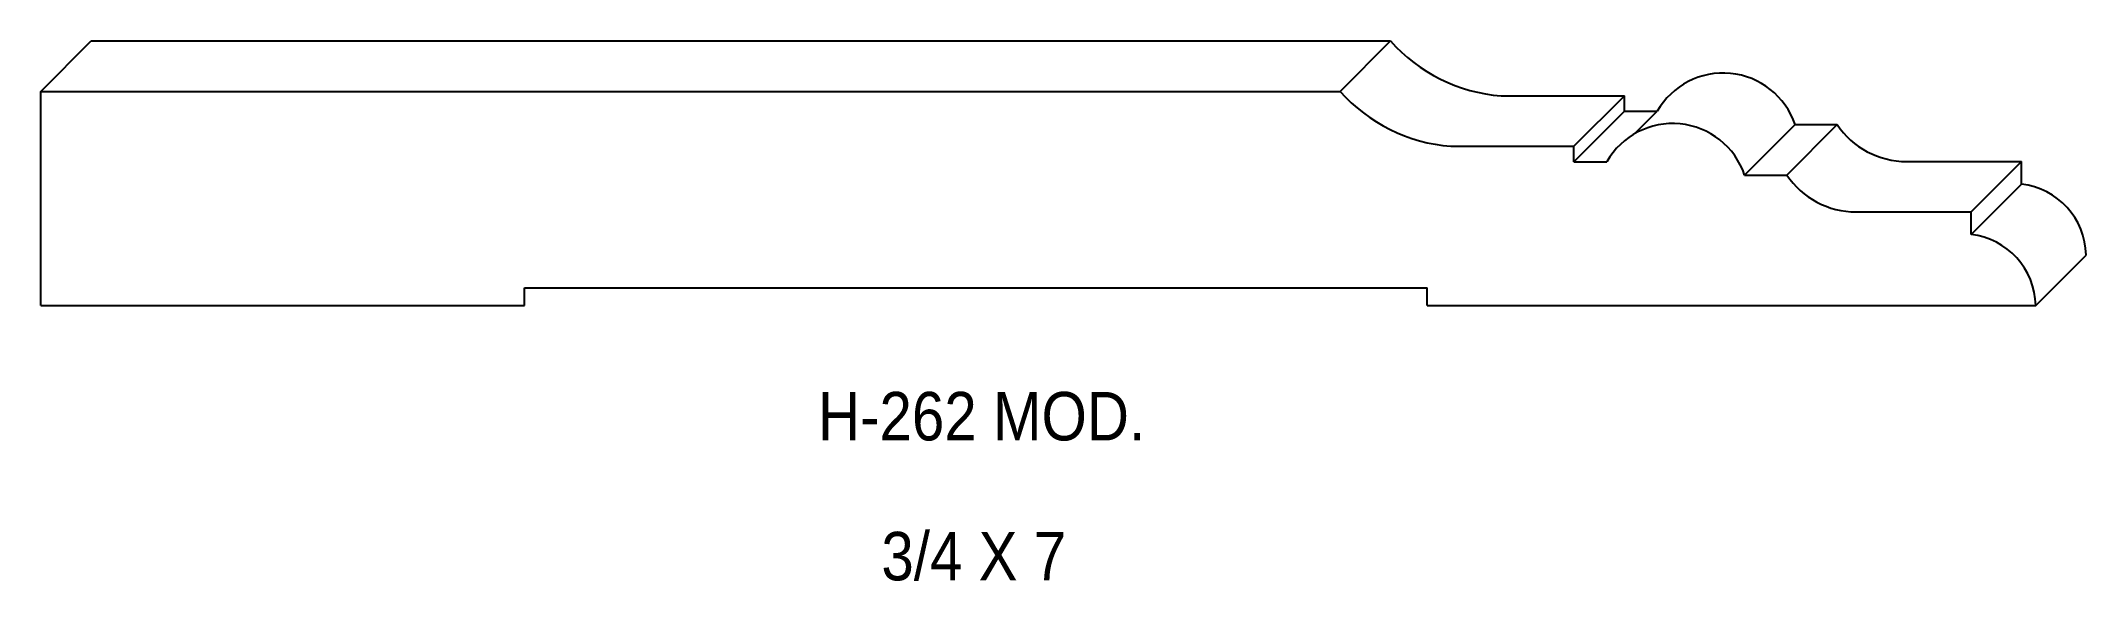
# Model space of a CAD drawing. Extents: x 26.64 to 33.82, y 133.38 to 135.28.
import ezdxf

# ---------------------------------------------------------------- set-up
doc = ezdxf.new("R2010")
doc.units = 0
doc.header["$LTSCALE"] = 5
doc.layers.add('PROFILE', color=7, linetype='CONTINUOUS')
doc.styles.add('TXT', font='TXT', dxfattribs={"height": 3.5})

msp = doc.modelspace()

# ---------------------------------------------------------------- linework, layer by layer
at = {"layer": 'PROFILE', "color": 1, "linetype": 'CONTINUOUS'}
for p, q in [((26.6444, 135.0989), (26.8211, 135.2756)), ((26.8211, 135.2756), (31.3788, 135.2756)), ((31.2021, 135.0989), (31.3788, 135.2756)), ((26.6444, 135.0989), (31.2021, 135.0989)), ((26.6444, 134.3484), (26.6444, 135.0989)), ((31.7675, 135.0831), (32.1994, 135.0831)), ((32.0227, 134.9064), (32.1994, 135.0831)), ((32.1994, 135.0292), (32.1994, 135.0831)), ((32.0227, 134.8524), (32.1994, 135.0292)), ((32.1994, 135.0292), (32.3146, 135.0292)), ((32.2362, 134.9508), (32.3146, 135.0292)), ((32.6215, 134.8057), (32.7982, 134.9825)), ((32.769, 134.8057), (32.9457, 134.9825)), ((32.7982, 134.9825), (32.9457, 134.9825)), ((31.5907, 134.9064), (32.0227, 134.9064)), ((32.0227, 134.8524), (32.0227, 134.9064)), ((32.0227, 134.8524), (32.1379, 134.8524)), ((33.1894, 134.8531), (33.5925, 134.8531)), ((33.4158, 134.6763), (33.5925, 134.8531)), ((33.5925, 134.774), (33.5925, 134.8531)), ((32.6215, 134.8057), (32.769, 134.8057)), ((33.4158, 134.5973), (33.5925, 134.774)), ((33.0126, 134.6763), (33.4158, 134.6763)), ((33.4158, 134.5973), (33.4158, 134.6763)), ((33.6426, 134.3484), (33.8193, 134.5251)), ((28.3413, 134.3484), (28.3413, 134.4103)), ((28.3413, 134.4103), (31.508, 134.4103)), ((31.508, 134.3484), (31.508, 134.4103)), ((26.6444, 134.3484), (28.3413, 134.3484)), ((31.508, 134.3484), (33.6426, 134.3484))]:
    msp.add_line(p, q, dxfattribs=at)
for centre, major_axis, start_param, end_param in [((31.8124, 135.6622), (0.5808, 0), -2.413376, -1.648168), ((32.5459, 134.8963), (0, 0.2667), -1.241702, 1.049079), ((31.6356, 135.4855), (0.5808, 0), -2.413376, -1.648168), ((32.3691, 134.7195), (0, 0.2667), -1.241702, 1.049079), ((33.1894, 135.1471), (0.2941, 0), -2.547263, -1.570796), ((33.0126, 134.9704), (0.2941, 0), -2.547263, -1.570796), ((33.5633, 134.5196), (0, 0.256), -1.549452, -0.114292), ((33.3866, 134.3429), (0, 0.256), -1.549452, -0.114292)]:
    msp.add_ellipse(centre, major_axis=major_axis, ratio=1, start_param=start_param, end_param=end_param, dxfattribs=at)

# ---------------------------------------------------------------- texts
at = {"layer": 'PROFILE', "color": 1, "linetype": 'CONTINUOUS', "style": 'TXT', "width": 0.9}
for s, p in [('H-262 MOD.', (29.3704, 133.8754)), ('3/4 X 7', (29.5929, 133.3849))]:
    msp.add_text(s, height=0.16996, dxfattribs=at).set_placement(p)

doc.saveas('drawing.dxf')
